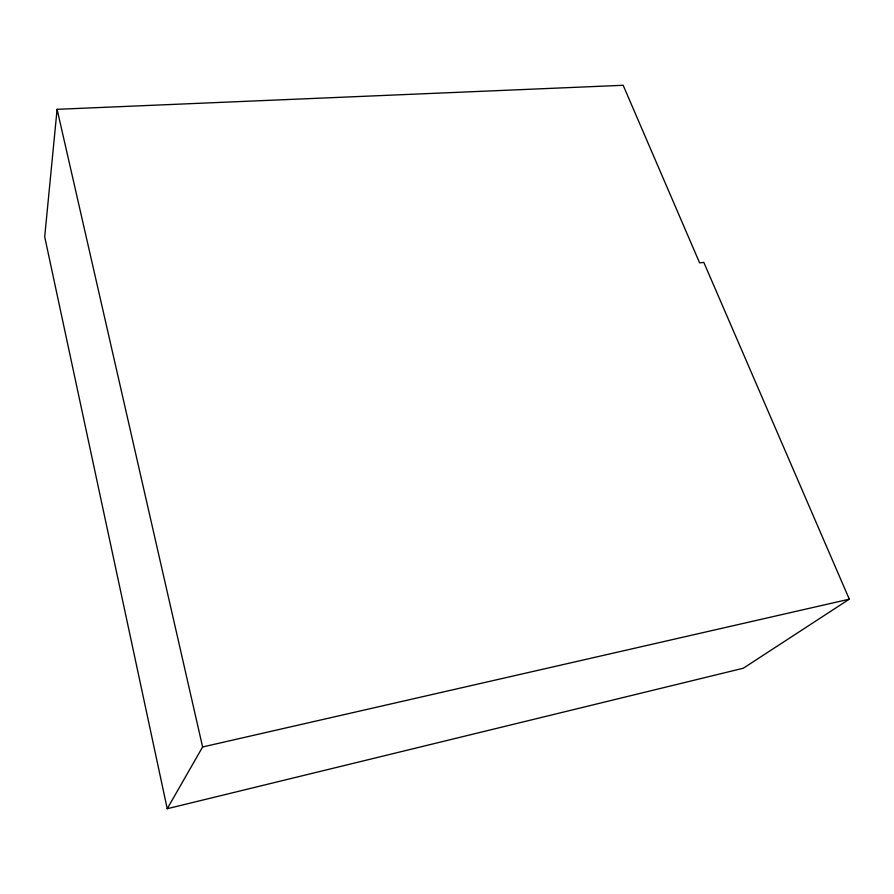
<?xml version="1.0" encoding="UTF-8"?>
<svg xmlns="http://www.w3.org/2000/svg" width="894" height="894" viewBox="0 0 894 894"><rect width="100%" height="100%" fill="white"/><g stroke="black" fill="none" stroke-linecap="round" stroke-linejoin="round"><path stroke-width="1.34" d="M57.093 109.325L44.7 236.798L167.234 808.712L743.327 668.22L849.3 599.181L703.824 262.411L699.6 262.847L623.163 85.288L57.093 109.325L202.614 746.971L167.234 808.712M202.614 746.971L849.3 599.181"/></g></svg>
